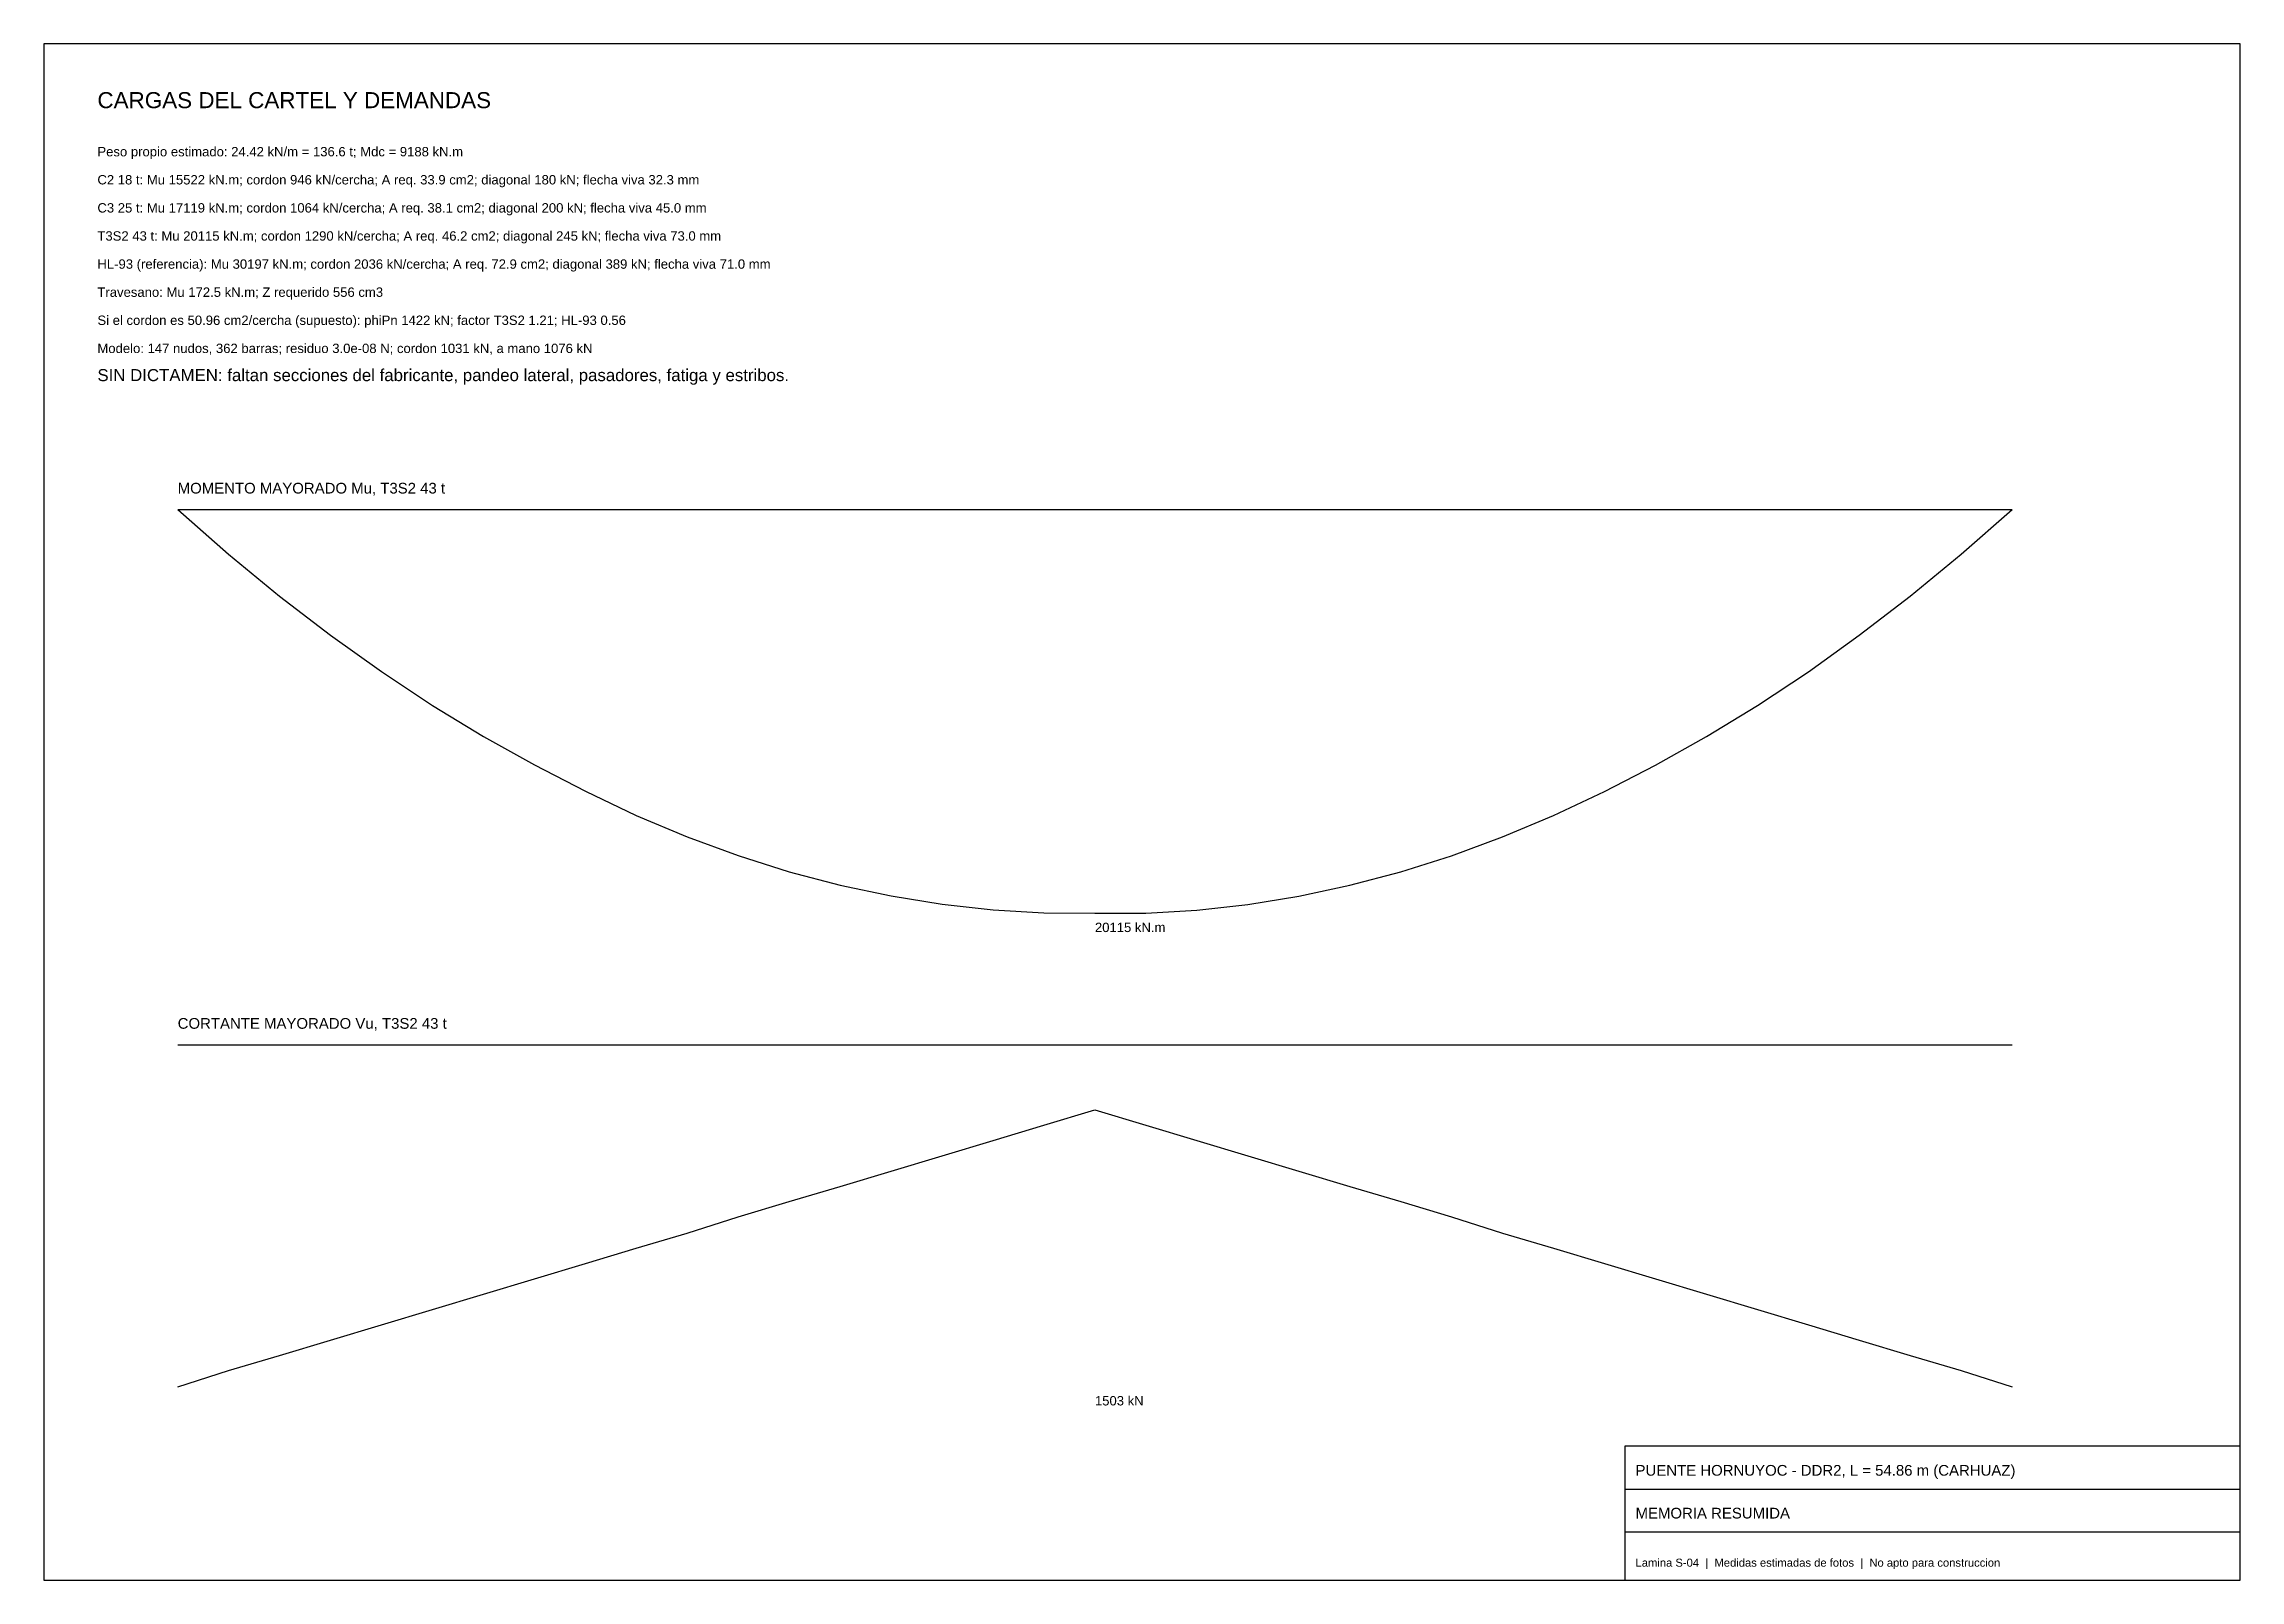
# Paper-space layout 'S-04 Calculo' of a CAD drawing. Header units: millimetres. Extents: x 10 to 831, y 10 to 584.
import ezdxf

# ---------------------------------------------------------------- set-up
doc = ezdxf.new("R2010")
doc.units = ezdxf.units.MM
for name, color, linetype in [('G-M', 3, 'Continuous'), ('G-MARCO', 7, 'Continuous'), ('G-TEXTO', 7, 'Continuous'), ('G-V', 6, 'Continuous')]:
    doc.layers.add(name, color=color, linetype=linetype)
doc.styles.get("Standard").update_dxf_attribs({"font": 'arial.ttf'})

psp = doc.layouts.new('S-04 Calculo')

# ---------------------------------------------------------------- linework, layer by layer
at = {"layer": 'G-M'}
for p, q in [((60, 410), (79.05, 393.35)), ((726.75, 393.34), (745.8, 410)), ((79.05, 393.35), (98.1, 377.71)), ((707.7, 377.69), (726.75, 393.34)), ((98.1, 377.71), (117.15, 363.07)), ((688.65, 363.04), (707.7, 377.69)), ((117.15, 363.07), (136.2, 349.44)), ((669.6, 349.4), (688.65, 363.04)), ((136.2, 349.44), (155.25, 336.81)), ((650.55, 336.76), (669.6, 349.4)), ((155.25, 336.81), (174.3, 325.19)), ((631.5, 325.16), (650.55, 336.76)), ((174.3, 325.19), (193.35, 314.57)), ((612.45, 314.56), (631.5, 325.16)), ((193.35, 314.57), (212.4, 304.73)), ((593.4, 304.69), (612.45, 314.56)), ((212.4, 304.73), (231.45, 295.72)), ((574.35, 295.66), (593.4, 304.69)), ((231.45, 295.72), (250.5, 287.72)), ((555.3, 287.66), (574.35, 295.66)), ((250.5, 287.72), (269.55, 280.71)), ((536.25, 280.66), (555.3, 287.66)), ((269.55, 280.71), (288.6, 274.7)), ((517.2, 274.67), (536.25, 280.66)), ((288.6, 274.7), (307.65, 269.7)), ((498.15, 269.69), (517.2, 274.67)), ((307.65, 269.7), (326.7, 265.63)), ((326.7, 265.63), (345.75, 262.52)), ((460.05, 262.48), (479.1, 265.61)), ((479.1, 265.61), (498.15, 269.69)), ((345.75, 262.52), (364.8, 260.41)), ((364.8, 260.41), (383.85, 259.3)), ((383.85, 259.3), (402.9, 259.14)), ((402.9, 259.14), (421.95, 259.23)), ((421.95, 259.23), (441, 260.35)), ((441, 260.35), (460.05, 262.48))]:
    psp.add_line(p, q, dxfattribs=at)
at = {"layer": 'G-MARCO'}
for p, q in [((831, 584), (10, 584)), ((10, 584), (10, 10)), ((831, 10), (831, 584)), ((60, 410), (745.8, 410)), ((60, 210), (745.8, 210)), ((831, 60), (601, 60)), ((601, 60), (601, 10)), ((831, 10), (831, 60)), ((601, 44), (831, 44)), ((601, 28), (831, 28)), ((10, 10), (831, 10)), ((601, 10), (831, 10))]:
    psp.add_line(p, q, dxfattribs=at)
at = {"layer": 'G-V'}
for p, q in [((383.85, 179.97), (402.9, 185.68)), ((402.9, 185.68), (421.95, 179.97)), ((345.75, 168.54), (364.8, 174.25)), ((364.8, 174.25), (383.85, 179.97)), ((421.95, 179.97), (441, 174.25)), ((441, 174.25), (460.05, 168.54)), ((326.7, 162.83), (345.75, 168.54)), ((460.05, 168.54), (479.1, 162.83)), ((288.6, 151.4), (307.65, 157.11)), ((307.65, 157.11), (326.7, 162.83)), ((479.1, 162.83), (498.15, 157.11)), ((498.15, 157.11), (517.2, 151.4)), ((269.55, 145.69), (288.6, 151.4)), ((517.2, 151.4), (536.25, 145.69)), ((231.45, 133.96), (250.5, 139.68)), ((250.5, 139.68), (269.55, 145.69)), ((536.25, 145.69), (555.3, 139.68)), ((555.3, 139.68), (574.35, 133.96)), ((212.4, 128.25), (231.45, 133.96)), ((574.35, 133.96), (593.4, 128.25)), ((193.35, 122.54), (212.4, 128.25)), ((593.4, 128.25), (612.45, 122.54)), ((155.25, 111.11), (174.3, 116.82)), ((174.3, 116.82), (193.35, 122.54)), ((612.45, 122.54), (631.5, 116.82)), ((631.5, 116.82), (650.55, 111.11)), ((136.2, 105.4), (155.25, 111.11)), ((650.55, 111.11), (669.6, 105.4)), ((98.1, 93.97), (117.15, 99.68)), ((117.15, 99.68), (136.2, 105.4)), ((669.6, 105.4), (688.65, 99.68)), ((688.65, 99.68), (707.7, 93.97)), ((79.05, 88.25), (98.1, 93.97)), ((707.7, 93.97), (726.75, 88.25)), ((60, 82.25), (79.05, 88.25)), ((726.75, 88.25), (745.8, 82.25))]:
    psp.add_line(p, q, dxfattribs=at)

# ---------------------------------------------------------------- texts
at = {"layer": 'G-TEXTO'}
for s, height, p in [('CARGAS DEL CARTEL Y DEMANDAS', 6, (30, 560)), ('Peso propio estimado: 24.42 kN/m = 136.6 t; Mdc = 9188 kN.m', 3.5, (30, 542)), ('C2 18 t: Mu 15522 kN.m; cordon 946 kN/cercha; A req. 33.9 cm2; diagonal 180 kN; flecha viva 32.3 mm', 3.5, (30, 531.5)), ('C3 25 t: Mu 17119 kN.m; cordon 1064 kN/cercha; A req. 38.1 cm2; diagonal 200 kN; flecha viva 45.0 mm', 3.5, (30, 521)), ('T3S2 43 t: Mu 20115 kN.m; cordon 1290 kN/cercha; A req. 46.2 cm2; diagonal 245 kN; flecha viva 73.0 mm', 3.5, (30, 510.5)), ('HL-93 (referencia): Mu 30197 kN.m; cordon 2036 kN/cercha; A req. 72.9 cm2; diagonal 389 kN; flecha viva 71.0 mm', 3.5, (30, 500)), ('Travesano: Mu 172.5 kN.m; Z requerido 556 cm3', 3.5, (30, 489.5)), ('Si el cordon es 50.96 cm2/cercha (supuesto): phiPn 1422 kN; factor T3S2 1.21; HL-93 0.56', 3.5, (30, 479)), ('Modelo: 147 nudos, 362 barras; residuo 3.0e-08 N; cordon 1031 kN, a mano 1076 kN', 3.5, (30, 468.5)), ('SIN DICTAMEN: faltan secciones del fabricante, pandeo lateral, pasadores, fatiga y estribos.', 4.5, (30, 458)), ('MOMENTO MAYORADO Mu, T3S2 43 t', 4, (60, 416)), ('20115 kN.m', 3.5, (402.9, 252.14)), ('CORTANTE MAYORADO Vu, T3S2 43 t', 4, (60, 216)), ('1503 kN', 3.5, (402.9, 75.25)), ('PUENTE HORNUYOC - DDR2, L = 54.86 m (CARHUAZ)', 4, (605, 49)), ('MEMORIA RESUMIDA', 4, (605, 33)), ('Lamina S-04  |  Medidas estimadas de fotos  |  No apto para construccion', 3, (605, 15))]:
    psp.add_text(s, height=height, dxfattribs=at).set_placement(p)

doc.saveas('drawing.dxf')
